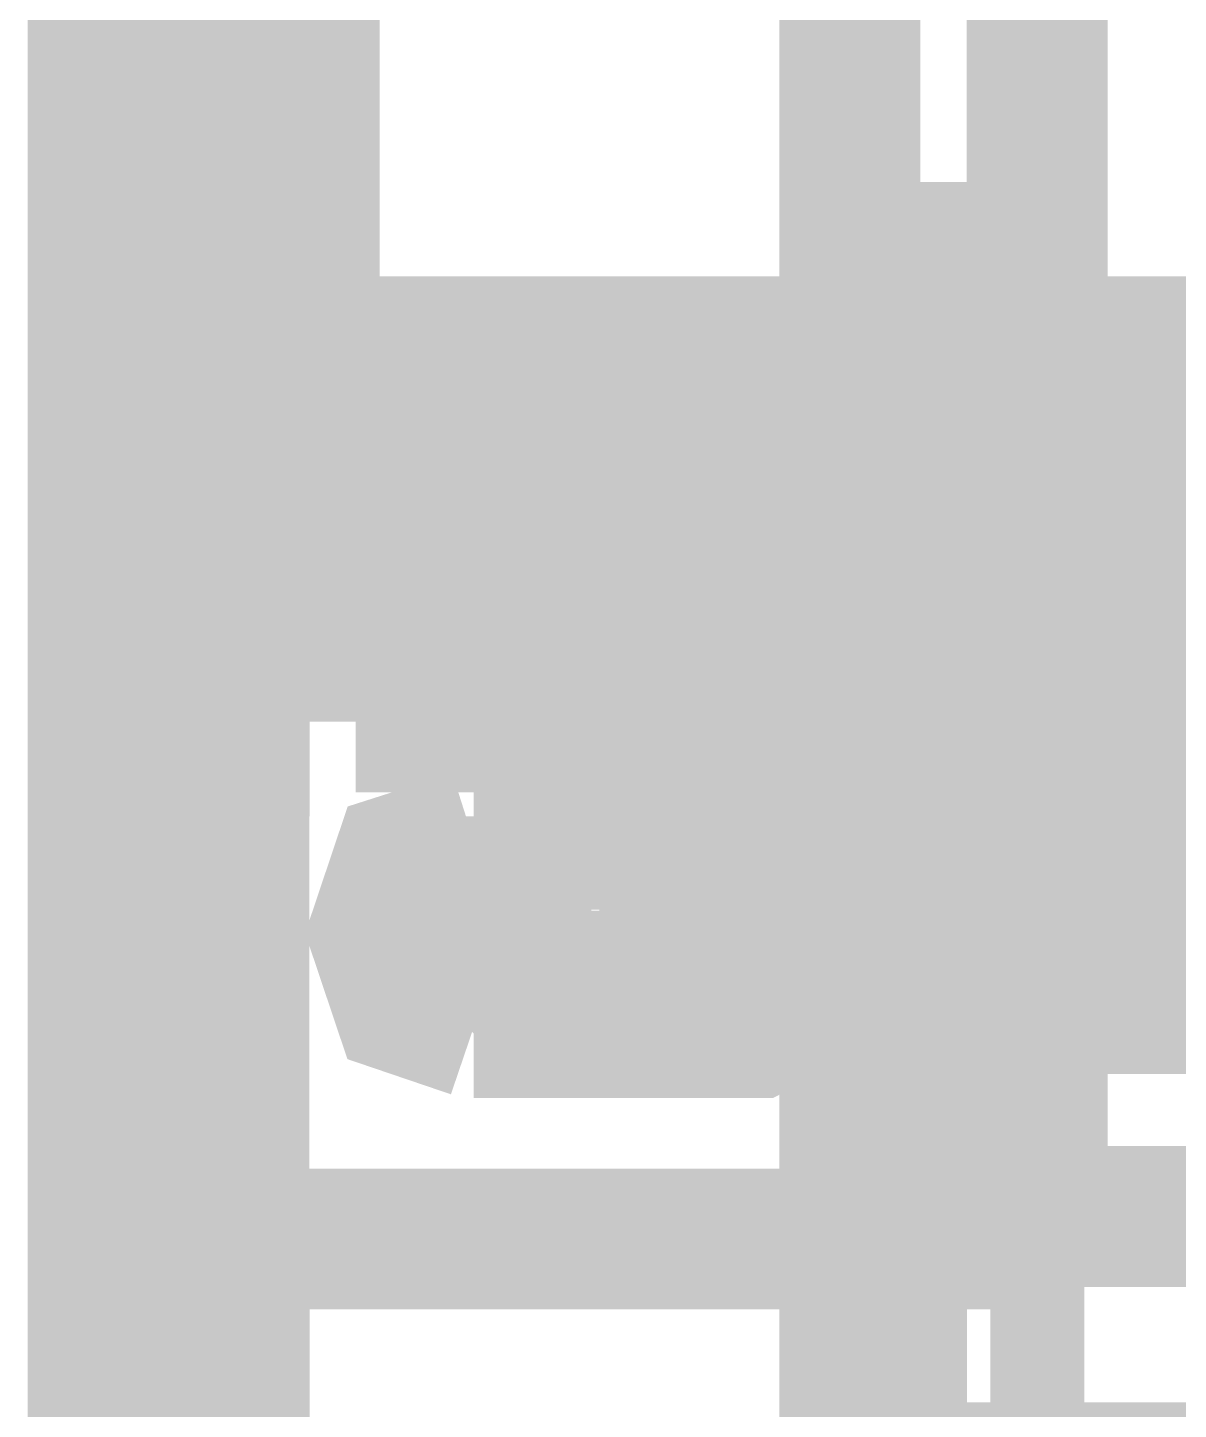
# Model space of a CAD drawing. Extents: x 0.1 to 11.6, y 0.3 to 16.2.
# Drawn here: x 8.2417 to 8.3233, y 13.0429 to 13.141 of the extents above; entities that cross this region are included whole.
import ezdxf

# ---------------------------------------------------------------- set-up
doc = ezdxf.new("R2010")
doc.units = 0
doc.header["$MEASUREMENT"] = 0

msp = doc.modelspace()

# ---------------------------------------------------------------- linework, layer by layer
at = {"color": 0}
for points, const_width in [([(8.31332, 13.0566), (8.31332, 13.8717)], 0.01), ([(8.24669, 12.0933), (8.24669, 13.3834)], 0.01), ([(8.31332, 13.2467), (8.31332, 13.11)], 0.01), ([(8.25667, 13.12), (8.25667, 13.175)], 0.01), ([(8.26167, 13.175), (8.26167, 13.12)], 0.01), ([(8.30003, 13.17), (8.30003, 13.1183)], 0.01), ([(8.31332, 13.17), (8.31332, 13.105)], 0.006667), ([(8.31332, 13.17), (8.31332, 13.105)], 0.006667), ([(8.25331, 13.0983), (8.25331, 13.1483)], 0.006667), ([(8.25836, 13.085), (8.25836, 13.135)], 0.006667), ([(8.30501, 13.0783), (8.30501, 13.13)], 0.006667), ([(8.25667, 13.12), (8.25999, 13.1117), (8.26665, 13.11)], 0.01), ([(8.25667, 13.055), (8.25667, 13.12)], 0.01), ([(8.26167, 13.12), (8.26335, 13.1166), (8.26665, 13.115)], 0.01), ([(8.26497, 13.1183), (8.26497, 13.105)], 0.01), ([(8.405, 13.1183), (8.26497, 13.1183)], 0.01), ([(8.27165, 13.1183), (8.27165, 13.105)], 0.006667), ([(8.285, 13.105), (8.285, 13.1183)], 0.006667), ([(8.28836, 13.1183), (8.28836, 13.105)], 0.006667), ([(8.28999, 13.1183), (8.28999, 13.105)], 0.006667), ([(8.30003, 13.105), (8.30003, 13.1183)], 0.006667), ([(8.30165, 13.105), (8.30165, 13.1183)], 0.006667), ([(8.26665, 13.115), (8.28168, 13.115)], 0.01), ([(8.28168, 13.115), (8.30832, 13.115)], 0.01), ([(8.30832, 13.115), (8.30832, 13.11)], 0.01), ([(8.31332, 13.115), (8.30832, 13.115)], 0.01), ([(8.28, 13.115), (8.28, 13.11)], 0.006667), ([(8.29335, 13.115), (8.29335, 13.11)], 0.006667), ([(8.35667, 13.115), (8.31332, 13.115)], 0.006667), ([(8.28168, 13.11), (8.26665, 13.11)], 0.01), ([(8.27165, 13.11), (8.27165, 13.0967)], 0.01), ([(8.30832, 13.11), (8.28168, 13.11)], 0.01), ([(8.36165, 13.11), (8.30832, 13.11)], 0.01), ([(8.27832, 13.11), (8.27832, 13.1033)], 0.006667), ([(8.27832, 13.11), (8.27832, 13.0967)], 0.006667), ([(8.28, 13.11), (8.28, 13.0967)], 0.006667), ([(8.28836, 13.1067), (8.28836, 13.11)], 0.006667), ([(8.28999, 13.1067), (8.28999, 13.11)], 0.006667), ([(8.29335, 13.0967), (8.29335, 13.11)], 0.006667), ([(8.29497, 13.0967), (8.29497, 13.11)], 0.006667), ([(8.30501, 13.1067), (8.30501, 13.11)], 0.006667), ([(8.30501, 13.11), (8.30501, 13.1033)], 0.006667), ([(8.30664, 13.1067), (8.30664, 13.11)], 0.006667), ([(8.31332, 13.11), (8.31332, 13.0566)], 0.006667), ([(8.26497, 13.105), (8.26497, 13.0917)], 0.01), ([(8.405, 13.105), (8.26497, 13.105)], 0.01), ([(8.28836, 13.1067), (8.28999, 13.1067)], 0.006667), ([(8.28999, 13.1067), (8.30664, 13.1067)], 0.006667), ([(8.28999, 13.1033), (8.28999, 13.1067)], 0.006667), ([(8.29167, 13.1033), (8.29167, 13.1067)], 0.006667), ([(8.30501, 13.1033), (8.30501, 13.1067)], 0.006667), ([(8.30664, 13.1033), (8.30664, 13.1067)], 0.006667), ([(8.27165, 13.105), (8.27165, 13.0917)], 0.006667), ([(8.285, 13.0917), (8.285, 13.105)], 0.006667), ([(8.28836, 13.105), (8.28836, 13.0917)], 0.006667), ([(8.28999, 13.105), (8.28999, 13.0917)], 0.006667), ([(8.30003, 13.0917), (8.30003, 13.105)], 0.006667), ([(8.30165, 13.0917), (8.30165, 13.105)], 0.006667), ([(8.31332, 13.105), (8.31332, 13.0384)], 0.006667), ([(8.31332, 13.105), (8.31332, 13.0384)], 0.006667), ([(8.28331, 13.1033), (8.27832, 13.1033)], 0.006667), ([(8.27832, 13.1033), (8.28, 13.1033)], 0.006667), ([(8.29167, 13.1033), (8.28331, 13.1033)], 0.006667), ([(8.28999, 13.1033), (8.29665, 13.0967)], 0.006667), ([(8.29167, 13.1033), (8.30664, 13.1033)], 0.006667), ([(8.31, 13.1033), (8.30664, 13.1033)], 0.006667), ([(8.30664, 13.1033), (8.30832, 13.1033)], 0.006667), ([(8.36165, 13.1033), (8.31, 13.1033)], 0.006667), ([(8.33501, 13.1017), (8.30832, 13.1017)], 0.006667), ([(8.30832, 13.1017), (8.30832, 13.0967)], 0.006667), ([(8.30832, 13.1017), (8.31, 13.1017)], 0.006667), ([(8.31332, 13.1), (8.31332, 13.1017), (8.31168, 13.1017)], 0.006667), ([(8.27165, 13.0983), (8.27333, 13.0983)], 0.01), ([(8.27333, 13.0983), (8.27333, 13.0967)], 0.01), ([(8.28836, 13.0983), (8.38499, 13.0983)], 0.01), ([(8.31, 13.0967), (8.31, 13.0983), (8.30832, 13.0983)], 0.01), ([(8.31332, 13.1), (8.31332, 13.0566)], 0.006667), ([(8.27333, 13.0967), (8.27165, 13.0967)], 0.01), ([(8.29665, 13.0967), (8.27333, 13.0967)], 0.01), ([(8.27333, 13.0983), (8.27669, 13.0983)], 0.006667), ([(8.27669, 13.0983), (8.28836, 13.0983)], 0.006667), ([(8.28331, 13.0967), (8.28168, 13.0967), (8.28, 13.0983)], 0.006667), ([(8.28331, 13.0967), (8.28331, 13.095)], 0.01), ([(8.28836, 13.0983), (8.28999, 13.0983), (8.28999, 13.0967)], 0.006667), ([(8.28999, 13.0967), (8.28836, 13.0967), (8.28836, 13.0983)], 0.006667), ([(8.31, 13.0967), (8.29665, 13.0967)], 0.01), ([(8.30664, 13.0983), (8.30832, 13.0983), (8.30832, 13.0967)], 0.006667), ([(8.32167, 13.0967), (8.32167, 13.0983)], 0.006667), ([(8.32497, 13.0967), (8.32497, 13.0983)], 0.006667), ([(8.32497, 13.0967), (8.32497, 13.0983)], 0.006667), ([(8.32497, 13.0967), (8.32497, 13.0983)], 0.006667), ([(8.28331, 13.095), (8.285, 13.0866)], 0.01), ([(8.29665, 13.0967), (8.32167, 13.0967)], 0.006667), ([(8.29665, 13.0967), (8.29833, 13.0967)], 0.006667), ([(8.29665, 13.0967), (8.29665, 13.095)], 0.006667), ([(8.33501, 13.0967), (8.30664, 13.0967)], 0.006667), ([(8.30664, 13.0967), (8.30664, 13.095)], 0.006667), ([(8.32167, 13.0967), (8.32335, 13.0967)], 0.006667), ([(8.32497, 13.0967), (8.32167, 13.0967)], 0.006667), ([(8.32167, 13.0967), (8.32335, 13.0967)], 0.006667), ([(8.32497, 13.0967), (8.32667, 13.0967)], 0.006667), ([(8.32667, 13.0967), (8.32497, 13.0967)], 0.006667), ([(8.32497, 13.0967), (8.32667, 13.0967)], 0.006667), ([(8.29665, 13.095), (8.29335, 13.0933)], 0.006667), ([(8.33501, 13.095), (8.29665, 13.095)], 0.006667), ([(8.32167, 13.095), (8.29665, 13.095)], 0.006667), ([(8.29665, 13.095), (8.29833, 13.095)], 0.006667), ([(8.29833, 13.095), (8.29833, 13.0917)], 0.006667), ([(8.30333, 13.095), (8.30165, 13.0917)], 0.006667), ([(8.30501, 13.095), (8.30333, 13.095)], 0.006667), ([(8.30501, 13.095), (8.30333, 13.0933)], 0.006667), ([(8.33501, 13.095), (8.30501, 13.095)], 0.006667), ([(8.33501, 13.095), (8.30501, 13.095)], 0.006667), ([(8.30832, 13.095), (8.30832, 13.0917)], 0.006667), ([(8.405, 13.0917), (8.26497, 13.0917)], 0.01), ([(8.29335, 13.0933), (8.29335, 13.0917), (8.29335, 13.09)], 0.006667), ([(8.29665, 13.0933), (8.29665, 13.09)], 0.006667), ([(8.30003, 13.0933), (8.29833, 13.0917)], 0.006667), ([(8.30003, 13.0917), (8.30003, 13.0384)], 0.01), ([(8.33501, 13.0933), (8.30003, 13.0933)], 0.006667), ([(8.30003, 13.0933), (8.30003, 13.0917)], 0.006667), ([(8.30333, 13.0933), (8.30165, 13.0917)], 0.006667), ([(8.30333, 13.0933), (8.30165, 13.0917)], 0.006667), ([(8.30664, 13.0933), (8.30664, 13.0917)], 0.006667), ([(8.33501, 13.0917), (8.29833, 13.0917)], 0.006667), ([(8.33501, 13.0917), (8.29833, 13.0917)], 0.006667), ([(8.33501, 13.0917), (8.29833, 13.0917)], 0.006667), ([(8.33501, 13.0917), (8.29833, 13.0917)], 0.006667), ([(8.29833, 13.0917), (8.30003, 13.0917)], 0.006667), ([(8.29833, 13.0917), (8.30003, 13.0917)], 0.006667), ([(8.29833, 13.0917), (8.30003, 13.0917)], 0.006667), ([(8.29833, 13.0917), (8.30003, 13.0917)], 0.006667), ([(8.33501, 13.0917), (8.30003, 13.0917)], 0.006667), ([(8.30003, 13.09), (8.30003, 13.0917)], 0.006667), ([(8.30003, 13.0917), (8.30165, 13.0917)], 0.006667), ([(8.33501, 13.0917), (8.30165, 13.0917)], 0.006667), ([(8.33501, 13.0917), (8.30165, 13.0917)], 0.006667), ([(8.30165, 13.0917), (8.30333, 13.0917)], 0.006667), ([(8.30333, 13.0917), (8.30165, 13.0917)], 0.006667), ([(8.33501, 13.0917), (8.30333, 13.0917)], 0.006667), ([(8.30501, 13.0917), (8.30664, 13.0917)], 0.006667), ([(8.33501, 13.0917), (8.30664, 13.0917)], 0.006667), ([(8.30832, 13.0917), (8.30664, 13.0917)], 0.006667), ([(8.30832, 13.0917), (8.30664, 13.0917)], 0.006667), ([(8.33501, 13.0917), (8.30832, 13.0917)], 0.006667), ([(8.33501, 13.0917), (8.30832, 13.0917)], 0.006667), ([(8.30832, 13.0917), (8.30832, 13.0883)], 0.006667), ([(8.29335, 13.09), (8.29497, 13.0883)], 0.006667), ([(8.29665, 13.09), (8.29665, 13.0883)], 0.006667), ([(8.29665, 13.0883), (8.29665, 13.09)], 0.006667), ([(8.29665, 13.09), (8.29833, 13.09)], 0.006667), ([(8.30333, 13.09), (8.30003, 13.0883), (8.29833, 13.085), (8.30003, 13.08), (8.30333, 13.0783)], 0.006667), ([(8.30003, 13.09), (8.30165, 13.09)], 0.006667), ([(8.31, 13.09), (8.30664, 13.0883), (8.30501, 13.085), (8.30664, 13.08), (8.31, 13.0783)], 0.006667), ([(8.31, 13.09), (8.30664, 13.0883), (8.30501, 13.085), (8.30664, 13.08), (8.31, 13.0783)], 0.006667), ([(8.30501, 13.0783), (8.30501, 13.08), (8.30664, 13.08), (8.30832, 13.08), (8.30832, 13.0817), (8.31, 13.0817), (8.31, 13.0833), (8.31, 13.085), (8.31, 13.0866), (8.30832, 13.0883), (8.30832, 13.09), (8.30664, 13.09), (8.30501, 13.09)], 0.006667), ([(8.31, 13.0783), (8.31168, 13.0783), (8.31168, 13.08), (8.31332, 13.08), (8.315, 13.08), (8.315, 13.0817), (8.315, 13.0833), (8.31668, 13.0833), (8.31668, 13.085), (8.31668, 13.0866), (8.315, 13.0866), (8.315, 13.0883), (8.31332, 13.0883), (8.31332, 13.09), (8.31168, 13.09), (8.31, 13.09)], 0.006667), ([(8.31, 13.0783), (8.31168, 13.08), (8.31332, 13.08), (8.31332, 13.0817), (8.315, 13.0817), (8.315, 13.0833), (8.315, 13.085), (8.315, 13.0866), (8.315, 13.0883), (8.31332, 13.0883), (8.31332, 13.09), (8.31168, 13.09), (8.31, 13.09)], 0.006667), ([(8.32667, 13.09), (8.32167, 13.0883), (8.31999, 13.085), (8.32167, 13.08), (8.32667, 13.0783)], 0.006667), ([(8.32497, 13.09), (8.32167, 13.0883), (8.31999, 13.085), (8.32167, 13.08), (8.32497, 13.0783)], 0.006667), ([(8.32497, 13.0783), (8.32667, 13.08), (8.32835, 13.08), (8.33003, 13.0817), (8.33003, 13.0833), (8.33003, 13.085), (8.33003, 13.0866), (8.33003, 13.0883), (8.32835, 13.0883), (8.32835, 13.09), (8.32667, 13.09), (8.32497, 13.09)], 0.006667), ([(8.28, 13.0866), (8.27669, 13.085)], 0.01), ([(8.28, 13.0866), (8.28168, 13.0866)], 0.01), ([(8.28168, 13.085), (8.28168, 13.0866), (8.28, 13.0866)], 0.01), ([(8.28, 13.0833), (8.28, 13.0866)], 0.01), ([(8.28, 13.0833), (8.28, 13.0866)], 0.01), ([(8.28331, 13.0866), (8.28168, 13.0866), (8.28168, 13.085)], 0.01), ([(8.28331, 13.0866), (8.285, 13.0866)], 0.01), ([(8.28331, 13.0833), (8.28331, 13.085), (8.28331, 13.0866)], 0.01), ([(8.28331, 13.0833), (8.28331, 13.0866)], 0.01), ([(8.28331, 13.0866), (8.285, 13.0866)], 0.01), ([(8.28331, 13.0866), (8.285, 13.0866)], 0.01), ([(8.285, 13.0866), (8.285, 13.085), (8.285, 13.0833)], 0.01), ([(8.285, 13.0866), (8.285, 13.085)], 0.01), ([(8.285, 13.0866), (8.28668, 13.0866)], 0.01), ([(8.285, 13.0866), (8.28668, 13.0866)], 0.01), ([(8.28999, 13.0883), (8.285, 13.0866)], 0.006667), ([(8.29497, 13.0883), (8.285, 13.0866)], 0.006667), ([(8.28999, 13.0866), (8.28999, 13.0883)], 0.006667), ([(8.28999, 13.0883), (8.29167, 13.0883)], 0.006667), ([(8.28999, 13.0883), (8.28999, 13.0866)], 0.006667), ([(8.28999, 13.0866), (8.28999, 13.0883)], 0.006667), ([(8.29665, 13.0883), (8.29665, 13.0866), (8.29497, 13.0866), (8.29497, 13.085), (8.29497, 13.0833)], 0.006667), ([(8.29665, 13.0883), (8.29497, 13.0883)], 0.006667), ([(8.29497, 13.0833), (8.29497, 13.085), (8.29497, 13.0866), (8.29497, 13.0883), (8.29665, 13.0883)], 0.006667), ([(8.29497, 13.0883), (8.29665, 13.0883)], 0.006667), ([(8.29497, 13.0883), (8.29497, 13.085)], 0.006667), ([(8.29665, 13.0883), (8.29833, 13.0883)], 0.006667), ([(8.31836, 13.0883), (8.30832, 13.0883), (8.30003, 13.0883), (8.29665, 13.0883)], 0.006667), ([(8.29665, 13.0883), (8.29833, 13.0883)], 0.006667), ([(8.30003, 13.0883), (8.29833, 13.085), (8.30003, 13.0817)], 0.006667), ([(8.30003, 13.0883), (8.30165, 13.0883)], 0.006667), ([(8.30003, 13.0883), (8.30165, 13.0883)], 0.006667), ([(8.30832, 13.08), (8.31, 13.0833), (8.31, 13.0866), (8.30832, 13.0883)], 0.006667), ([(8.27669, 13.085), (8.27832, 13.085)], 0.01), ([(8.27669, 13.0833), (8.27669, 13.085)], 0.01), ([(8.28999, 13.0866), (8.27669, 13.085)], 0.006667), ([(8.28, 13.0866), (8.28, 13.0833)], 0.006667), ([(8.28, 13.0866), (8.28, 13.0833)], 0.006667), ([(8.28168, 13.0833), (8.28168, 13.085)], 0.01), ([(8.28331, 13.0866), (8.28331, 13.085)], 0.006667), ([(8.28331, 13.0866), (8.28331, 13.0833)], 0.006667), ([(8.28668, 13.0817), (8.285, 13.085)], 0.01), ([(8.285, 13.085), (8.28668, 13.085), (8.28668, 13.0833), (8.28668, 13.0817)], 0.01), ([(8.285, 13.085), (8.285, 13.0866)], 0.006667), ([(8.285, 13.0866), (8.28668, 13.0866)], 0.006667), ([(8.285, 13.0866), (8.28668, 13.0866)], 0.006667), ([(8.285, 13.0866), (8.28668, 13.0866)], 0.006667), ([(8.285, 13.0866), (8.28668, 13.0866)], 0.006667), ([(8.285, 13.0866), (8.28668, 13.0866)], 0.006667), ([(8.285, 13.0866), (8.28668, 13.0866)], 0.006667), ([(8.285, 13.0833), (8.285, 13.085), (8.285, 13.0866)], 0.006667), ([(8.285, 13.0866), (8.285, 13.085)], 0.006667), ([(8.285, 13.0866), (8.28668, 13.0866)], 0.006667), ([(8.285, 13.0866), (8.28668, 13.0866)], 0.006667), ([(8.285, 13.0866), (8.28668, 13.0866)], 0.006667), ([(8.285, 13.0866), (8.28668, 13.0866)], 0.006667), ([(8.28999, 13.085), (8.28999, 13.0866)], 0.006667), ([(8.28999, 13.0866), (8.29167, 13.0866)], 0.006667), ([(8.28999, 13.0866), (8.29167, 13.0866)], 0.006667), ([(8.28999, 13.0866), (8.28999, 13.085)], 0.006667), ([(8.28999, 13.085), (8.28999, 13.0866)], 0.006667), ([(8.28999, 13.0866), (8.29167, 13.0866)], 0.006667), ([(8.28999, 13.0866), (8.29167, 13.0866)], 0.006667), ([(8.28999, 13.0866), (8.29167, 13.0866)], 0.006667), ([(8.28999, 13.0866), (8.29167, 13.0866)], 0.006667), ([(8.28999, 13.0866), (8.28999, 13.085)], 0.006667), ([(8.28999, 13.085), (8.28999, 13.0866)], 0.006667), ([(8.28999, 13.0866), (8.29167, 13.0866)], 0.006667), ([(8.28999, 13.0866), (8.29167, 13.0866)], 0.006667), ([(8.28999, 13.0866), (8.28999, 13.085)], 0.006667), ([(8.28999, 13.085), (8.28999, 13.0866)], 0.006667), ([(8.28999, 13.0866), (8.29167, 13.0866)], 0.006667), ([(8.28999, 13.0866), (8.29167, 13.0866)], 0.006667), ([(8.28999, 13.0866), (8.28999, 13.085)], 0.006667), ([(8.28999, 13.085), (8.28999, 13.0866)], 0.006667), ([(8.28999, 13.0866), (8.29167, 13.0866)], 0.006667), ([(8.31836, 13.085), (8.31836, 13.0866)], 0.006667), ([(8.35335, 13.0866), (8.31836, 13.0866)], 0.006667), ([(8.31836, 13.0866), (8.31999, 13.0866)], 0.006667), ([(8.31836, 13.0866), (8.31836, 13.085)], 0.006667), ([(8.31836, 13.0866), (8.31836, 13.085)], 0.006667), ([(8.31836, 13.0866), (8.31999, 13.0866)], 0.006667), ([(8.31836, 13.0866), (8.31836, 13.085)], 0.006667), ([(8.27333, 13.0833), (8.26833, 13.0817), (8.26665, 13.0767), (8.26833, 13.0717), (8.27333, 13.07)], 0.01), ([(8.27333, 13.0833), (8.27669, 13.0833)], 0.01), ([(8.27669, 13.0833), (8.27669, 13.0817), (8.27669, 13.08)], 0.01), ([(8.27669, 13.0833), (8.27669, 13.0817), (8.27669, 13.08), (8.27669, 13.0817)], 0.01), ([(8.27669, 13.0833), (8.27832, 13.0833)], 0.01), ([(8.27669, 13.0833), (8.27669, 13.0817)], 0.01), ([(8.27669, 13.0833), (8.27832, 13.0833)], 0.01), ([(8.27669, 13.0833), (8.27669, 13.0817)], 0.01), ([(8.27669, 13.085), (8.27669, 13.0833)], 0.006667), ([(8.27669, 13.0833), (8.27669, 13.085)], 0.006667), ([(8.27669, 13.085), (8.27669, 13.0833)], 0.006667), ([(8.27669, 13.085), (8.27669, 13.0833)], 0.006667), ([(8.28, 13.08), (8.28, 13.0833)], 0.01), ([(8.28, 13.08), (8.28, 13.0833)], 0.01), ([(8.28168, 13.0817), (8.28168, 13.0833)], 0.01), ([(8.28331, 13.0833), (8.285, 13.0833)], 0.01), ([(8.28331, 13.08), (8.28331, 13.0833)], 0.01), ([(8.28331, 13.08), (8.28331, 13.0817), (8.28331, 13.0833)], 0.01), ([(8.28168, 13.085), (8.28168, 13.0833)], 0.006667), ([(8.28331, 13.085), (8.28331, 13.0833)], 0.006667), ([(8.285, 13.0833), (8.28668, 13.0833), (8.28668, 13.0817)], 0.01), ([(8.285, 13.085), (8.285, 13.0833)], 0.006667), ([(8.285, 13.085), (8.28668, 13.085)], 0.006667), ([(8.28668, 13.0833), (8.285, 13.085)], 0.006667), ([(8.28668, 13.0817), (8.28668, 13.0833), (8.285, 13.0833), (8.285, 13.085)], 0.006667), ([(8.28999, 13.085), (8.29167, 13.085)], 0.006667), ([(8.28999, 13.085), (8.29167, 13.085)], 0.006667), ([(8.28999, 13.085), (8.28999, 13.0833)], 0.006667), ([(8.28999, 13.0833), (8.28999, 13.085)], 0.006667), ([(8.28999, 13.085), (8.29167, 13.085)], 0.006667), ([(8.28999, 13.085), (8.29167, 13.085)], 0.006667), ([(8.28999, 13.085), (8.29167, 13.085)], 0.006667), ([(8.28999, 13.085), (8.28999, 13.0833)], 0.006667), ([(8.28999, 13.0833), (8.28999, 13.085)], 0.006667), ([(8.28999, 13.085), (8.29167, 13.085)], 0.006667), ([(8.28999, 13.085), (8.29167, 13.085)], 0.006667), ([(8.28999, 13.085), (8.29167, 13.085)], 0.006667), ([(8.28999, 13.085), (8.29167, 13.085)], 0.006667), ([(8.28999, 13.085), (8.29167, 13.085)], 0.006667), ([(8.28999, 13.085), (8.29167, 13.085)], 0.006667), ([(8.28999, 13.085), (8.29167, 13.085)], 0.006667), ([(8.28999, 13.085), (8.28999, 13.0833)], 0.006667), ([(8.28999, 13.0833), (8.28999, 13.085)], 0.006667), ([(8.28999, 13.085), (8.29167, 13.085)], 0.006667), ([(8.28999, 13.085), (8.29167, 13.085)], 0.006667), ([(8.28999, 13.085), (8.29167, 13.085)], 0.006667), ([(8.28999, 13.085), (8.29167, 13.085)], 0.006667), ([(8.28999, 13.085), (8.29167, 13.085)], 0.006667), ([(8.28999, 13.085), (8.29167, 13.085)], 0.006667), ([(8.28999, 13.085), (8.29167, 13.085)], 0.006667), ([(8.28999, 13.085), (8.29167, 13.085)], 0.006667), ([(8.28999, 13.085), (8.28999, 13.0833)], 0.006667), ([(8.28999, 13.0833), (8.28999, 13.085)], 0.006667), ([(8.28999, 13.085), (8.29167, 13.085)], 0.006667), ([(8.28999, 13.085), (8.29167, 13.085)], 0.006667), ([(8.28999, 13.0833), (8.28999, 13.085)], 0.006667), ([(8.29497, 13.085), (8.29665, 13.075)], 0.006667), ([(8.31836, 13.0767), (8.31836, 13.085)], 0.006667), ([(8.31836, 13.085), (8.31836, 13.0767)], 0.006667), ([(8.31836, 13.085), (8.31836, 13.0767)], 0.006667), ([(8.31836, 13.085), (8.31836, 13.0767)], 0.006667), ([(8.27669, 13.0817), (8.27501, 13.0767), (8.27669, 13.0733), (8.28, 13.07), (8.285, 13.07), (8.28836, 13.0733)], 0.01), ([(8.27669, 13.0833), (8.27669, 13.08)], 0.006667), ([(8.27669, 13.0833), (8.27832, 13.0833)], 0.006667), ([(8.27669, 13.0833), (8.27832, 13.0833)], 0.006667), ([(8.27669, 13.0817), (8.27669, 13.0833)], 0.006667), ([(8.27669, 13.0833), (8.27832, 13.0833)], 0.006667), ([(8.27669, 13.0833), (8.27669, 13.0817)], 0.006667), ([(8.27669, 13.0833), (8.27832, 13.0833)], 0.006667), ([(8.27669, 13.0833), (8.27832, 13.0833)], 0.006667), ([(8.27669, 13.0833), (8.27832, 13.0833)], 0.006667), ([(8.27669, 13.0833), (8.27832, 13.0833)], 0.006667), ([(8.27669, 13.0833), (8.27832, 13.0833)], 0.006667), ([(8.27669, 13.0833), (8.27832, 13.0833)], 0.006667), ([(8.27669, 13.0833), (8.27832, 13.0833)], 0.006667), ([(8.27669, 13.0833), (8.27832, 13.0833)], 0.006667), ([(8.27669, 13.0817), (8.27669, 13.0833)], 0.006667), ([(8.27669, 13.0833), (8.27669, 13.0817)], 0.006667), ([(8.27832, 13.0817), (8.27669, 13.0833)], 0.006667), ([(8.27669, 13.0817), (8.27832, 13.0817), (8.27832, 13.0833)], 0.006667), ([(8.27669, 13.0833), (8.27832, 13.0833)], 0.006667), ([(8.27669, 13.0833), (8.27832, 13.0833)], 0.006667), ([(8.27669, 13.0817), (8.27669, 13.0833)], 0.006667), ([(8.27669, 13.0833), (8.27832, 13.0833)], 0.006667), ([(8.27669, 13.0833), (8.27669, 13.0817)], 0.006667), ([(8.27669, 13.0833), (8.29167, 13.0833)], 0.006667), ([(8.28168, 13.0833), (8.28, 13.0833), (8.27669, 13.0817)], 0.006667), ([(8.27669, 13.0833), (8.27832, 13.0833)], 0.006667), ([(8.27832, 13.0833), (8.27832, 13.0817)], 0.006667), ([(8.27832, 13.0817), (8.28999, 13.0833)], 0.006667), ([(8.28, 13.08), (8.28168, 13.08), (8.28168, 13.0817)], 0.01), ([(8.28, 13.0833), (8.28, 13.08)], 0.006667), ([(8.28, 13.0833), (8.28, 13.08)], 0.006667), ([(8.28168, 13.0817), (8.28331, 13.0817), (8.28331, 13.08)], 0.01), ([(8.28331, 13.0817), (8.28331, 13.08)], 0.01), ([(8.28331, 13.08), (8.28668, 13.0817)], 0.01), ([(8.28168, 13.0817), (8.28168, 13.0833)], 0.006667), ([(8.28168, 13.0833), (8.28331, 13.0833)], 0.006667), ([(8.28836, 13.0733), (8.28999, 13.0783), (8.28668, 13.0817), (8.28168, 13.0833)], 0.006667), ([(8.28331, 13.0833), (8.285, 13.0833)], 0.006667), ([(8.28331, 13.0833), (8.28331, 13.08)], 0.006667), ([(8.28331, 13.0833), (8.28331, 13.0817)], 0.006667), ([(8.28331, 13.0833), (8.285, 13.0833)], 0.006667), ([(8.28668, 13.0817), (8.28668, 13.0833), (8.285, 13.0833)], 0.006667), ([(8.28668, 13.0817), (8.28836, 13.0817)], 0.01), ([(8.28668, 13.0817), (8.28836, 13.0733)], 0.01), ([(8.28668, 13.0817), (8.28836, 13.0817)], 0.01), ([(8.28668, 13.0833), (8.28836, 13.0833)], 0.006667), ([(8.28668, 13.0817), (8.29497, 13.0833)], 0.006667), ([(8.28999, 13.0833), (8.29167, 13.0833)], 0.006667), ([(8.28999, 13.0833), (8.29167, 13.0833)], 0.006667), ([(8.28999, 13.0833), (8.28999, 13.0817)], 0.006667), ([(8.28999, 13.0817), (8.28999, 13.0833)], 0.006667), ([(8.28999, 13.0833), (8.29167, 13.0833)], 0.006667), ([(8.28999, 13.0833), (8.29167, 13.0833)], 0.006667), ([(8.28999, 13.0833), (8.29167, 13.0833)], 0.006667), ([(8.28999, 13.0833), (8.29167, 13.0833)], 0.006667), ([(8.29167, 13.0833), (8.28999, 13.0833)], 0.006667), ([(8.28999, 13.0833), (8.29167, 13.0833)], 0.006667), ([(8.28999, 13.0833), (8.29167, 13.0833)], 0.006667), ([(8.28999, 13.0833), (8.29167, 13.0833)], 0.006667), ([(8.28999, 13.0833), (8.29167, 13.0833)], 0.006667), ([(8.28999, 13.0833), (8.29167, 13.0833)], 0.006667), ([(8.28999, 13.0817), (8.29167, 13.0833)], 0.006667), ([(8.28999, 13.0833), (8.29167, 13.0833)], 0.006667), ([(8.29665, 13.0717), (8.29833, 13.0767), (8.29665, 13.0817), (8.29167, 13.0833)], 0.006667), ([(8.29497, 13.0833), (8.29665, 13.0833)], 0.006667), ([(8.29497, 13.0833), (8.29665, 13.0767)], 0.006667), ([(8.27669, 13.08), (8.28, 13.08)], 0.01), ([(8.27669, 13.08), (8.27832, 13.08)], 0.01), ([(8.27669, 13.0817), (8.27832, 13.0817)], 0.006667), ([(8.27669, 13.0817), (8.27832, 13.0817)], 0.006667), ([(8.27669, 13.0817), (8.27832, 13.0817)], 0.006667), ([(8.27832, 13.0817), (8.28, 13.0817)], 0.006667), ([(8.27832, 13.0817), (8.28, 13.0817)], 0.006667), ([(8.27832, 13.0817), (8.28, 13.0817)], 0.006667), ([(8.27832, 13.0817), (8.28, 13.0817)], 0.006667), ([(8.27832, 13.0817), (8.28, 13.0817)], 0.006667), ([(8.27832, 13.0817), (8.28, 13.0817)], 0.006667), ([(8.28, 13.08), (8.28168, 13.08)], 0.01), ([(8.28331, 13.08), (8.285, 13.08)], 0.01), ([(8.28331, 13.08), (8.285, 13.08)], 0.01), ([(8.28168, 13.0817), (8.28331, 13.0817)], 0.006667), ([(8.28168, 13.0817), (8.28331, 13.0817)], 0.006667), ([(8.28168, 13.0817), (8.28331, 13.0817)], 0.006667), ([(8.28331, 13.08), (8.28668, 13.0817)], 0.006667), ([(8.28668, 13.0817), (8.28836, 13.0817)], 0.006667), ([(8.28668, 13.0817), (8.28836, 13.0817)], 0.006667), ([(8.28668, 13.0817), (8.28999, 13.0817)], 0.006667), ([(8.28668, 13.0817), (8.28836, 13.0817)], 0.006667), ([(8.28999, 13.0817), (8.29167, 13.0817)], 0.006667), ([(8.30003, 13.0817), (8.30165, 13.0817)], 0.006667), ([(8.30003, 13.0817), (8.30003, 13.0783)], 0.006667), ([(8.33501, 13.08), (8.30832, 13.08)], 0.006667), ([(8.30832, 13.08), (8.30832, 13.0783)], 0.006667), ([(8.29833, 13.0783), (8.33501, 13.0783)], 0.006667), ([(8.33501, 13.0783), (8.29833, 13.0783)], 0.006667), ([(8.33501, 13.0783), (8.29833, 13.0783)], 0.006667), ([(8.29833, 13.0783), (8.33501, 13.0783)], 0.006667), ([(8.29833, 13.0783), (8.30003, 13.0783)], 0.006667), ([(8.29833, 13.0783), (8.30003, 13.0783)], 0.006667), ([(8.29833, 13.0783), (8.30003, 13.0767)], 0.006667), ([(8.29833, 13.0783), (8.30003, 13.0783)], 0.006667), ([(8.30003, 13.0783), (8.29833, 13.0783)], 0.006667), ([(8.29833, 13.0783), (8.29833, 13.075)], 0.006667), ([(8.30003, 13.0783), (8.30165, 13.0783)], 0.006667), ([(8.30003, 13.0783), (8.30003, 13.0767)], 0.006667), ([(8.33501, 13.0783), (8.30165, 13.0783)], 0.006667), ([(8.33501, 13.0783), (8.30165, 13.0783)], 0.006667), ([(8.30165, 13.0783), (8.30333, 13.075)], 0.006667), ([(8.30165, 13.0783), (8.30333, 13.075)], 0.006667), ([(8.30165, 13.0783), (8.30333, 13.0783)], 0.006667), ([(8.30165, 13.0783), (8.30333, 13.075)], 0.006667), ([(8.30165, 13.0783), (8.30333, 13.0767)], 0.006667), ([(8.30664, 13.0783), (8.30501, 13.0767)], 0.006667), ([(8.33501, 13.0783), (8.30664, 13.0783)], 0.006667), ([(8.30664, 13.0783), (8.30832, 13.0783)], 0.006667), ([(8.30664, 13.0783), (8.30832, 13.0783)], 0.006667), ([(8.30664, 13.0783), (8.30664, 13.075)], 0.006667), ([(8.33501, 13.0783), (8.30832, 13.0783)], 0.006667), ([(8.33501, 13.0783), (8.30832, 13.0783)], 0.006667), ([(8.30832, 13.0783), (8.30832, 13.075)], 0.006667), ([(8.29335, 13.0767), (8.32167, 13.0767)], 0.006667), ([(8.29335, 13.0767), (8.29497, 13.0767)], 0.006667), ([(8.29335, 13.0767), (8.29335, 13.075)], 0.006667), ([(8.33501, 13.0767), (8.30003, 13.0767)], 0.006667), ([(8.33501, 13.0767), (8.30003, 13.0767)], 0.006667), ([(8.30003, 13.0767), (8.30165, 13.0767)], 0.006667), ([(8.33501, 13.0767), (8.30333, 13.0767)], 0.006667), ([(8.28836, 13.0733), (8.28836, 13.0717), (8.28999, 13.0717)], 0.01), ([(8.29335, 13.075), (8.32167, 13.075)], 0.006667), ([(8.29335, 13.075), (8.29497, 13.075)], 0.006667), ([(8.29335, 13.075), (8.29497, 13.0717)], 0.006667), ([(8.29665, 13.075), (8.29833, 13.075)], 0.006667), ([(8.33501, 13.075), (8.30003, 13.075)], 0.006667), ([(8.33501, 13.075), (8.30003, 13.075)], 0.006667), ([(8.30003, 13.075), (8.30165, 13.075)], 0.006667), ([(8.33501, 13.075), (8.30333, 13.075)], 0.006667), ([(8.33501, 13.075), (8.30333, 13.075)], 0.006667), ([(8.30333, 13.075), (8.30501, 13.0733)], 0.006667), ([(8.30333, 13.075), (8.30501, 13.075)], 0.006667), ([(8.33501, 13.075), (8.30501, 13.075)], 0.006667), ([(8.30664, 13.075), (8.30832, 13.075)], 0.006667), ([(8.25331, 13.0217), (8.25331, 13.0733)], 0.006667), ([(8.28999, 13.0717), (8.37999, 13.0717)], 0.01), ([(8.28999, 13.0717), (8.29167, 13.0717)], 0.01), ([(8.29167, 13.07), (8.29335, 13.07), (8.29665, 13.0717)], 0.01), ([(8.33501, 13.0733), (8.30501, 13.0733)], 0.006667), ([(8.30664, 13.0733), (8.30664, 13.0717)], 0.006667), ([(8.30832, 13.0717), (8.30832, 13.0684)], 0.01), ([(8.29167, 13.07), (8.27333, 13.07)], 0.01), ([(8.33501, 13.0717), (8.30664, 13.0717)], 0.006667), ([(8.30832, 13.0717), (8.31, 13.0717)], 0.006667), ([(8.30832, 13.0684), (8.30664, 13.0684)], 0.01), ([(8.30832, 13.0684), (8.30832, 13.0667), (8.30832, 13.065), (8.30832, 13.0633)], 0.01), ([(8.30664, 13.0667), (8.30664, 13.0633)], 0.01), ([(8.30664, 13.0633), (8.30664, 13.0667)], 0.01), ([(8.30664, 13.0667), (8.30832, 13.0667)], 0.01), ([(8.30832, 13.0633), (8.30832, 13.065), (8.30832, 13.0667), (8.30832, 13.0684)], 0.006667), ([(8.30832, 13.0684), (8.31, 13.0684)], 0.006667), ([(8.30664, 13.0667), (8.30832, 13.0667)], 0.006667), ([(8.30832, 13.0667), (8.30832, 13.065), (8.30832, 13.0633)], 0.006667), ([(8.30832, 13.0667), (8.30832, 13.065), (8.30832, 13.0633)], 0.006667), ([(8.30832, 13.0667), (8.30832, 13.0617)], 0.006667), ([(8.30664, 13.0633), (8.30664, 13.06)], 0.01), ([(8.30664, 13.06), (8.30664, 13.0633)], 0.01), ([(8.30664, 13.0633), (8.30664, 13.0617)], 0.01), ([(8.30664, 13.0617), (8.30664, 13.0633)], 0.01), ([(8.30664, 13.0633), (8.30832, 13.0633)], 0.01), ([(8.30832, 13.0633), (8.30832, 13.0617), (8.30832, 13.06)], 0.01), ([(8.30664, 13.0617), (8.30832, 13.0617)], 0.01), ([(8.30664, 13.0633), (8.30832, 13.0633)], 0.006667), ([(8.30832, 13.06), (8.30832, 13.0617), (8.30832, 13.0633)], 0.006667), ([(8.30832, 13.0633), (8.30832, 13.0617)], 0.006667), ([(8.30832, 13.0633), (8.30832, 13.0617)], 0.006667), ([(8.30664, 13.0617), (8.30832, 13.0617)], 0.006667), ([(8.30664, 13.06), (8.30832, 13.06)], 0.01), ([(8.30832, 13.06), (8.30832, 13.0566)], 0.01), ([(8.25836, 13.0084), (8.25836, 13.06)], 0.006667), ([(8.30832, 13.06), (8.31, 13.06)], 0.006667), ([(8.30832, 13.0566), (8.31, 13.0566)], 0.01), ([(8.33501, 13.0566), (8.30832, 13.0566)], 0.01), ([(8.31332, 13.055), (8.25667, 13.055)], 0.01), ([(8.31168, 13.0566), (8.31332, 13.0566)], 0.006667), ([(8.35667, 13.055), (8.31332, 13.055)], 0.006667), ([(8.30501, 13.0033), (8.30501, 13.0533)], 0.006667), ([(8.37001, 13.0384), (8.30003, 13.0384)], 0.01), ([(8.31332, 13.0384), (8.31332, 12.8083)], 0.01)]:
    msp.add_lwpolyline(points, dxfattribs=dict(at, const_width=const_width))
for points, const_width in [([(8.30003, 13.0883), (8.30003, 13.09), (8.30003, 13.0883)], 0.006667), ([(8.29665, 13.0883), (8.29497, 13.0883), (8.29665, 13.0883)], 0.006667), ([(8.27669, 13.0833), (8.27669, 13.085), (8.27669, 13.0833)], 0.01), ([(8.30664, 13.0633), (8.30664, 13.065), (8.30664, 13.0667), (8.30664, 13.0684), (8.30664, 13.0667), (8.30664, 13.065), (8.30664, 13.0633)], 0.01)]:
    msp.add_lwpolyline(points, close=True, dxfattribs=dict(at, const_width=const_width))

doc.saveas('drawing.dxf')
